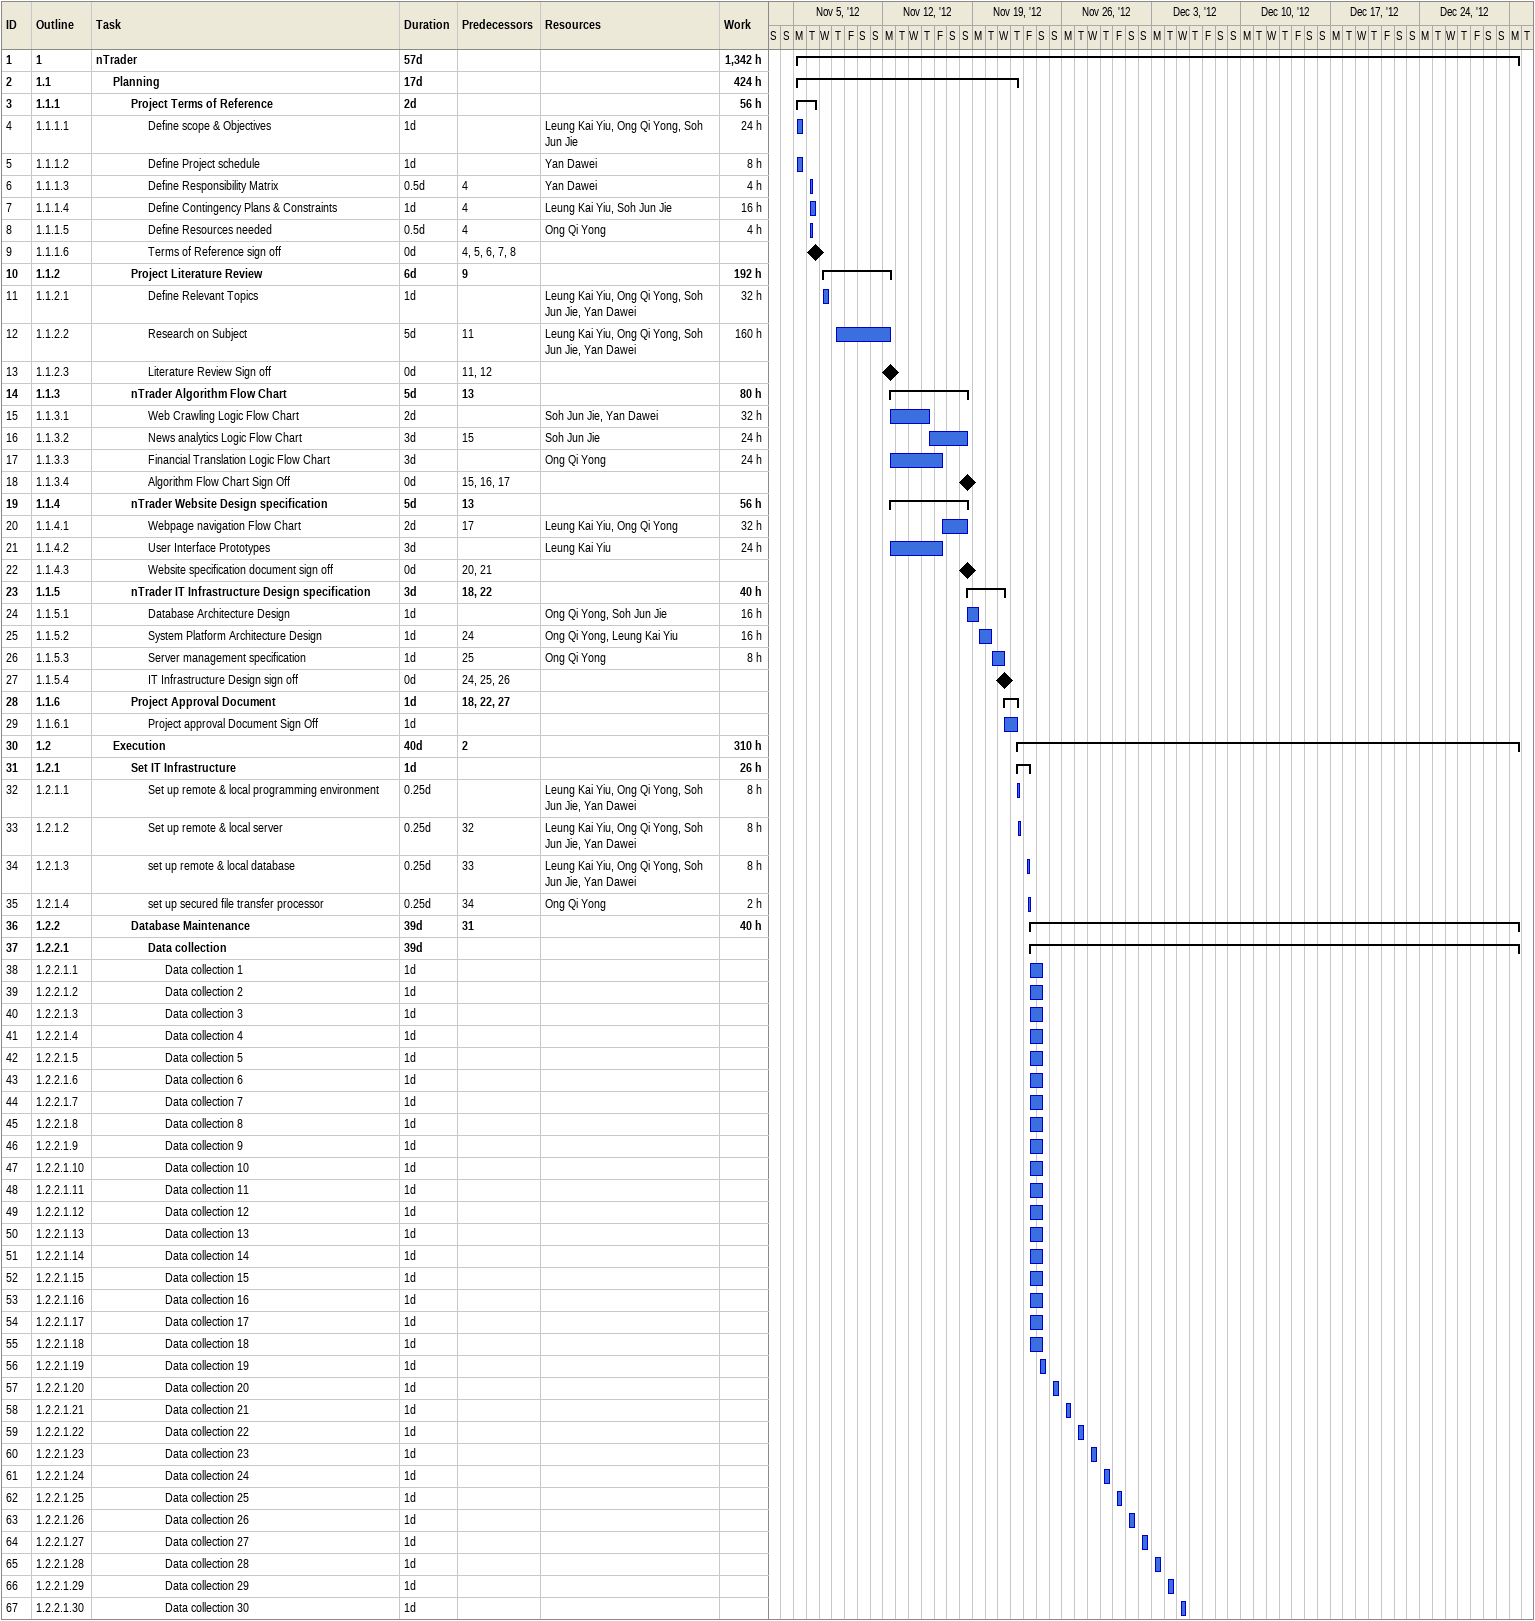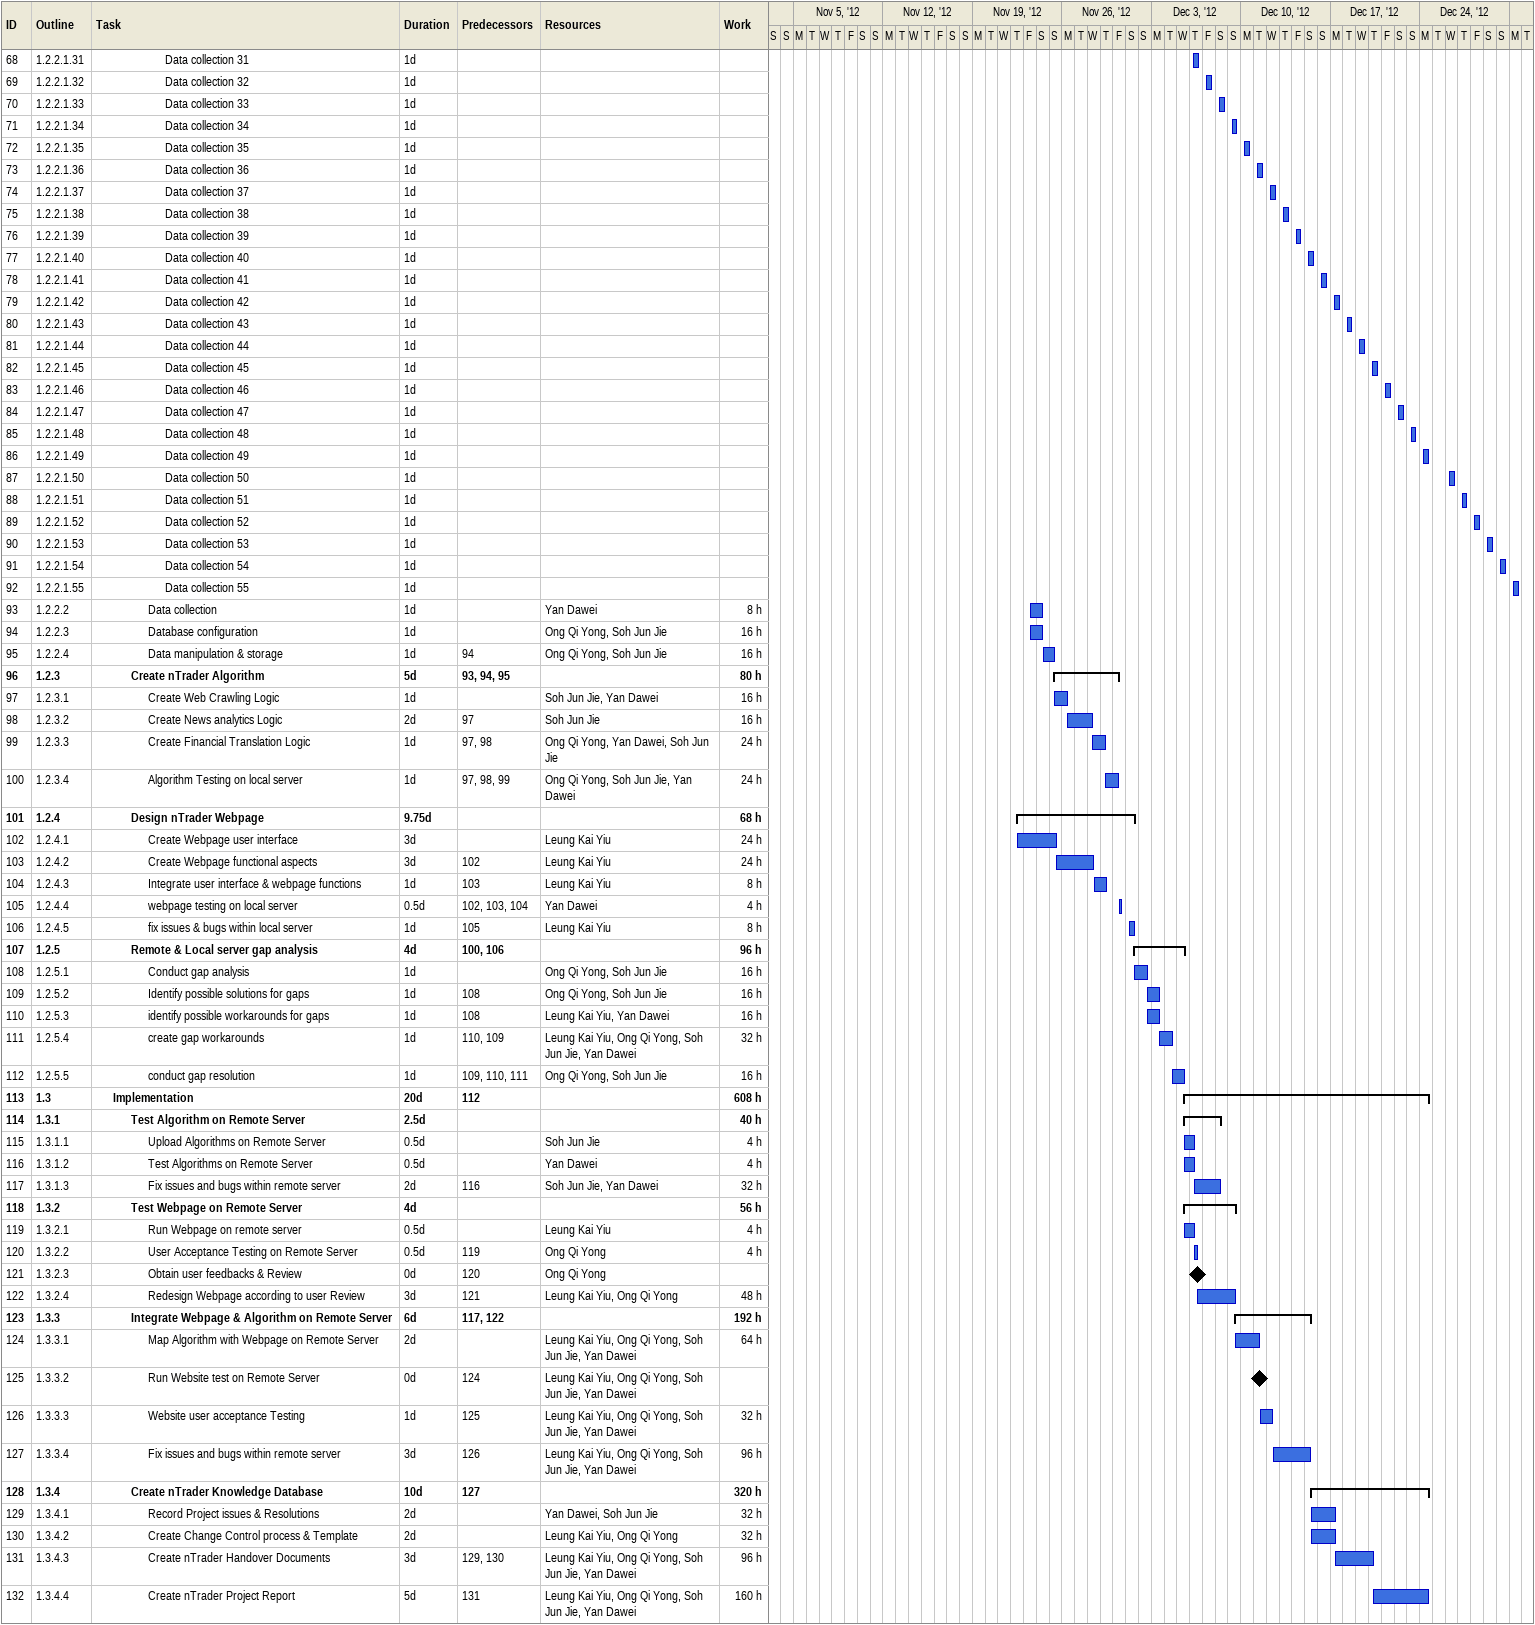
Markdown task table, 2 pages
| ID | WBS | Task | Duration | Start | Finish | Predecessors | Resources | Work (h) |
|---|---|---|---|---|---|---|---|---|
| 1 | 1 | **nTrader** | 57d | 2012-11-05 | 2012-12-31 |  |  | 1342 |
| 2 | 1.1 | **Planning** | 17d | 2012-11-05 | 2012-11-22 |  |  | 424 |
| 3 | 1.1.1 | **Project Terms of Reference** | 2d | 2012-11-05 | 2012-11-06 |  |  | 56 |
| 4 | 1.1.1.1 | Define scope & Objectives | 1d | 2012-11-05 | 2012-11-05 |  | Leung Kai Yiu, Ong Qi Yong, Soh Jun Jie | 24 |
| 5 | 1.1.1.2 | Define Project schedule | 1d | 2012-11-05 | 2012-11-05 |  | Yan Dawei | 8 |
| 6 | 1.1.1.3 | Define Responsibility Matrix | 0.5d | 2012-11-06 | 2012-11-06 | 4 | Yan Dawei | 4 |
| 7 | 1.1.1.4 | Define Contingency Plans & Constraints | 1d | 2012-11-06 | 2012-11-06 | 4 | Leung Kai Yiu, Soh Jun Jie | 16 |
| 8 | 1.1.1.5 | Define Resources needed | 0.5d | 2012-11-06 | 2012-11-06 | 4 | Ong Qi Yong | 4 |
| 9 | 1.1.1.6 | Terms of Reference sign off | 0d | 2012-11-06 | 2012-11-06 | 4, 5, 6, 7, 8 |  |  |
| 10 | 1.1.2 | **Project Literature Review** | 6d | 2012-11-07 | 2012-11-12 | 9 |  | 192 |
| 11 | 1.1.2.1 | Define Relevant Topics | 1d | 2012-11-07 | 2012-11-07 |  | Leung Kai Yiu, Ong Qi Yong, Soh Jun Jie, Yan Dawei | 32 |
| 12 | 1.1.2.2 | Research on Subject | 5d | 2012-11-08 | 2012-11-12 | 11 | Leung Kai Yiu, Ong Qi Yong, Soh Jun Jie, Yan Dawei | 160 |
| 13 | 1.1.2.3 | Literature Review Sign off | 0d | 2012-11-12 | 2012-11-12 | 11, 12 |  |  |
| 14 | 1.1.3 | **nTrader Algorithm Flow Chart** | 5d | 2012-11-12 | 2012-11-18 | 13 |  | 80 |
| 15 | 1.1.3.1 | Web Crawling Logic Flow Chart | 2d | 2012-11-12 | 2012-11-15 |  | Soh Jun Jie, Yan Dawei | 32 |
| 16 | 1.1.3.2 | News analytics Logic Flow Chart | 3d | 2012-11-15 | 2012-11-18 | 15 | Soh Jun Jie | 24 |
| 17 | 1.1.3.3 | Financial Translation Logic Flow Chart | 3d | 2012-11-12 | 2012-11-16 |  | Ong Qi Yong | 24 |
| 18 | 1.1.3.4 | Algorithm Flow Chart Sign Off | 0d | 2012-11-18 | 2012-11-18 | 15, 16, 17 |  |  |
| 19 | 1.1.4 | **nTrader Website Design specification** | 5d | 2012-11-12 | 2012-11-18 | 13 |  | 56 |
| 20 | 1.1.4.1 | Webpage navigation Flow Chart | 2d | 2012-11-16 | 2012-11-18 | 17 | Leung Kai Yiu, Ong Qi Yong | 32 |
| 21 | 1.1.4.2 | User Interface Prototypes | 3d | 2012-11-12 | 2012-11-16 |  | Leung Kai Yiu | 24 |
| 22 | 1.1.4.3 | Website specification document sign off | 0d | 2012-11-18 | 2012-11-18 | 20, 21 |  |  |
| 23 | 1.1.5 | **nTrader IT Infrastructure Design specification** | 3d | 2012-11-18 | 2012-11-21 | 18, 22 |  | 40 |
| 24 | 1.1.5.1 | Database Architecture Design | 1d | 2012-11-18 | 2012-11-19 |  | Ong Qi Yong, Soh Jun Jie | 16 |
| 25 | 1.1.5.2 | System Platform Architecture Design | 1d | 2012-11-19 | 2012-11-20 | 24 | Ong Qi Yong, Leung Kai Yiu | 16 |
| 26 | 1.1.5.3 | Server management specification | 1d | 2012-11-20 | 2012-11-21 | 25 | Ong Qi Yong | 8 |
| 27 | 1.1.5.4 | IT Infrastructure Design sign off | 0d | 2012-11-21 | 2012-11-21 | 24, 25, 26 |  |  |
| 28 | 1.1.6 | **Project Approval Document** | 1d | 2012-11-21 | 2012-11-22 | 18, 22, 27 |  |  |
| 29 | 1.1.6.1 | Project approval Document Sign Off | 1d | 2012-11-21 | 2012-11-22 |  |  |  |
| 30 | 1.2 | **Execution** | 40d | 2012-11-22 | 2012-12-31 | 2 |  | 310 |
| 31 | 1.2.1 | **Set IT Infrastructure** | 1d | 2012-11-22 | 2012-11-23 |  |  | 26 |
| 32 | 1.2.1.1 | Set up remote & local programming environment | 0.25d | 2012-11-22 | 2012-11-22 |  | Leung Kai Yiu, Ong Qi Yong, Soh Jun Jie, Yan Dawei | 8 |
| 33 | 1.2.1.2 | Set up remote & local server | 0.25d | 2012-11-22 | 2012-11-22 | 32 | Leung Kai Yiu, Ong Qi Yong, Soh Jun Jie, Yan Dawei | 8 |
| 34 | 1.2.1.3 | set up remote & local database | 0.25d | 2012-11-23 | 2012-11-23 | 33 | Leung Kai Yiu, Ong Qi Yong, Soh Jun Jie, Yan Dawei | 8 |
| 35 | 1.2.1.4 | set up secured file transfer processor | 0.25d | 2012-11-23 | 2012-11-23 | 34 | Ong Qi Yong | 2 |
| 36 | 1.2.2 | **Database Maintenance** | 39d | 2012-11-23 | 2012-12-31 | 31 |  | 40 |
| 37 | 1.2.2.1 | **Data collection** | 39d | 2012-11-23 | 2012-12-31 |  |  |  |
| 38 | 1.2.2.1.1 | Data collection 1 | 1d | 2012-11-23 | 2012-11-24 |  |  |  |
| 39 | 1.2.2.1.2 | Data collection 2 | 1d | 2012-11-23 | 2012-11-24 |  |  |  |
| 40 | 1.2.2.1.3 | Data collection 3 | 1d | 2012-11-23 | 2012-11-24 |  |  |  |
| 41 | 1.2.2.1.4 | Data collection 4 | 1d | 2012-11-23 | 2012-11-24 |  |  |  |
| 42 | 1.2.2.1.5 | Data collection 5 | 1d | 2012-11-23 | 2012-11-24 |  |  |  |
| 43 | 1.2.2.1.6 | Data collection 6 | 1d | 2012-11-23 | 2012-11-24 |  |  |  |
| 44 | 1.2.2.1.7 | Data collection 7 | 1d | 2012-11-23 | 2012-11-24 |  |  |  |
| 45 | 1.2.2.1.8 | Data collection 8 | 1d | 2012-11-23 | 2012-11-24 |  |  |  |
| 46 | 1.2.2.1.9 | Data collection 9 | 1d | 2012-11-23 | 2012-11-24 |  |  |  |
| 47 | 1.2.2.1.10 | Data collection 10 | 1d | 2012-11-23 | 2012-11-24 |  |  |  |
| 48 | 1.2.2.1.11 | Data collection 11 | 1d | 2012-11-23 | 2012-11-24 |  |  |  |
| 49 | 1.2.2.1.12 | Data collection 12 | 1d | 2012-11-23 | 2012-11-24 |  |  |  |
| 50 | 1.2.2.1.13 | Data collection 13 | 1d | 2012-11-23 | 2012-11-24 |  |  |  |
| 51 | 1.2.2.1.14 | Data collection 14 | 1d | 2012-11-23 | 2012-11-24 |  |  |  |
| 52 | 1.2.2.1.15 | Data collection 15 | 1d | 2012-11-23 | 2012-11-24 |  |  |  |
| 53 | 1.2.2.1.16 | Data collection 16 | 1d | 2012-11-23 | 2012-11-24 |  |  |  |
| 54 | 1.2.2.1.17 | Data collection 17 | 1d | 2012-11-23 | 2012-11-24 |  |  |  |
| 55 | 1.2.2.1.18 | Data collection 18 | 1d | 2012-11-23 | 2012-11-24 |  |  |  |
| 56 | 1.2.2.1.19 | Data collection 19 | 1d | 2012-11-24 | 2012-11-24 |  |  |  |
| 57 | 1.2.2.1.20 | Data collection 20 | 1d | 2012-11-25 | 2012-11-25 |  |  |  |
| 58 | 1.2.2.1.21 | Data collection 21 | 1d | 2012-11-26 | 2012-11-26 |  |  |  |
| 59 | 1.2.2.1.22 | Data collection 22 | 1d | 2012-11-27 | 2012-11-27 |  |  |  |
| 60 | 1.2.2.1.23 | Data collection 23 | 1d | 2012-11-28 | 2012-11-28 |  |  |  |
| 61 | 1.2.2.1.24 | Data collection 24 | 1d | 2012-11-29 | 2012-11-29 |  |  |  |
| 62 | 1.2.2.1.25 | Data collection 25 | 1d | 2012-11-30 | 2012-11-30 |  |  |  |
| 63 | 1.2.2.1.26 | Data collection 26 | 1d | 2012-12-01 | 2012-12-01 |  |  |  |
| 64 | 1.2.2.1.27 | Data collection 27 | 1d | 2012-12-02 | 2012-12-02 |  |  |  |
| 65 | 1.2.2.1.28 | Data collection 28 | 1d | 2012-12-03 | 2012-12-03 |  |  |  |
| 66 | 1.2.2.1.29 | Data collection 29 | 1d | 2012-12-04 | 2012-12-04 |  |  |  |
| 67 | 1.2.2.1.30 | Data collection 30 | 1d | 2012-12-05 | 2012-12-05 |  |  |  |
| 68 | 1.2.2.1.31 | Data collection 31 | 1d | 2012-12-06 | 2012-12-06 |  |  |  |
| 69 | 1.2.2.1.32 | Data collection 32 | 1d | 2012-12-07 | 2012-12-07 |  |  |  |
| 70 | 1.2.2.1.33 | Data collection 33 | 1d | 2012-12-08 | 2012-12-08 |  |  |  |
| 71 | 1.2.2.1.34 | Data collection 34 | 1d | 2012-12-09 | 2012-12-09 |  |  |  |
| 72 | 1.2.2.1.35 | Data collection 35 | 1d | 2012-12-10 | 2012-12-10 |  |  |  |
| 73 | 1.2.2.1.36 | Data collection 36 | 1d | 2012-12-11 | 2012-12-11 |  |  |  |
| 74 | 1.2.2.1.37 | Data collection 37 | 1d | 2012-12-12 | 2012-12-12 |  |  |  |
| 75 | 1.2.2.1.38 | Data collection 38 | 1d | 2012-12-13 | 2012-12-13 |  |  |  |
| 76 | 1.2.2.1.39 | Data collection 39 | 1d | 2012-12-14 | 2012-12-14 |  |  |  |
| 77 | 1.2.2.1.40 | Data collection 40 | 1d | 2012-12-15 | 2012-12-15 |  |  |  |
| 78 | 1.2.2.1.41 | Data collection 41 | 1d | 2012-12-16 | 2012-12-16 |  |  |  |
| 79 | 1.2.2.1.42 | Data collection 42 | 1d | 2012-12-17 | 2012-12-17 |  |  |  |
| 80 | 1.2.2.1.43 | Data collection 43 | 1d | 2012-12-18 | 2012-12-18 |  |  |  |
| 81 | 1.2.2.1.44 | Data collection 44 | 1d | 2012-12-19 | 2012-12-19 |  |  |  |
| 82 | 1.2.2.1.45 | Data collection 45 | 1d | 2012-12-20 | 2012-12-20 |  |  |  |
| 83 | 1.2.2.1.46 | Data collection 46 | 1d | 2012-12-21 | 2012-12-21 |  |  |  |
| 84 | 1.2.2.1.47 | Data collection 47 | 1d | 2012-12-22 | 2012-12-22 |  |  |  |
| 85 | 1.2.2.1.48 | Data collection 48 | 1d | 2012-12-23 | 2012-12-23 |  |  |  |
| 86 | 1.2.2.1.49 | Data collection 49 | 1d | 2012-12-24 | 2012-12-24 |  |  |  |
| 87 | 1.2.2.1.50 | Data collection 50 | 1d | 2012-12-26 | 2012-12-26 |  |  |  |
| 88 | 1.2.2.1.51 | Data collection 51 | 1d | 2012-12-27 | 2012-12-27 |  |  |  |
| 89 | 1.2.2.1.52 | Data collection 52 | 1d | 2012-12-28 | 2012-12-28 |  |  |  |
| 90 | 1.2.2.1.53 | Data collection 53 | 1d | 2012-12-29 | 2012-12-29 |  |  |  |
| 91 | 1.2.2.1.54 | Data collection 54 | 1d | 2012-12-30 | 2012-12-30 |  |  |  |
| 92 | 1.2.2.1.55 | Data collection 55 | 1d | 2012-12-31 | 2012-12-31 |  |  |  |
| 93 | 1.2.2.2 | Data collection | 1d | 2012-11-23 | 2012-11-24 |  | Yan Dawei | 8 |
| 94 | 1.2.2.3 | Database configuration | 1d | 2012-11-23 | 2012-11-24 |  | Ong Qi Yong, Soh Jun Jie | 16 |
| 95 | 1.2.2.4 | Data manipulation & storage | 1d | 2012-11-24 | 2012-11-25 | 94 | Ong Qi Yong, Soh Jun Jie | 16 |
| 96 | 1.2.3 | **Create nTrader Algorithm** | 5d | 2012-11-25 | 2012-11-30 | 93, 94, 95 |  | 80 |
| 97 | 1.2.3.1 | Create Web Crawling Logic | 1d | 2012-11-25 | 2012-11-26 |  | Soh Jun Jie, Yan Dawei | 16 |
| 98 | 1.2.3.2 | Create News analytics Logic | 2d | 2012-11-26 | 2012-11-28 | 97 | Soh Jun Jie | 16 |
| 99 | 1.2.3.3 | Create Financial Translation Logic | 1d | 2012-11-28 | 2012-11-29 | 97, 98 | Ong Qi Yong, Yan Dawei, Soh Jun Jie | 24 |
| 100 | 1.2.3.4 | Algorithm Testing on local server | 1d | 2012-11-29 | 2012-11-30 | 97, 98, 99 | Ong Qi Yong, Soh Jun Jie, Yan Dawei | 24 |
| 101 | 1.2.4 | **Design nTrader Webpage** | 9.75d | 2012-11-22 | 2012-12-01 |  |  | 68 |
| 102 | 1.2.4.1 | Create Webpage user interface | 3d | 2012-11-22 | 2012-11-25 |  | Leung Kai Yiu | 24 |
| 103 | 1.2.4.2 | Create Webpage functional aspects | 3d | 2012-11-25 | 2012-11-28 | 102 | Leung Kai Yiu | 24 |
| 104 | 1.2.4.3 | Integrate user interface & webpage functions | 1d | 2012-11-28 | 2012-11-29 | 103 | Leung Kai Yiu | 8 |
| 105 | 1.2.4.4 | webpage testing on local server | 0.5d | 2012-11-30 | 2012-11-30 | 102, 103, 104 | Yan Dawei | 4 |
| 106 | 1.2.4.5 | fix issues & bugs within local server | 1d | 2012-12-01 | 2012-12-01 | 105 | Leung Kai Yiu | 8 |
| 107 | 1.2.5 | **Remote & Local server gap analysis** | 4d | 2012-12-01 | 2012-12-05 | 100, 106 |  | 96 |
| 108 | 1.2.5.1 | Conduct gap analysis | 1d | 2012-12-01 | 2012-12-02 |  | Ong Qi Yong, Soh Jun Jie | 16 |
| 109 | 1.2.5.2 | Identify possible solutions for gaps | 1d | 2012-12-02 | 2012-12-03 | 108 | Ong Qi Yong, Soh Jun Jie | 16 |
| 110 | 1.2.5.3 | identify possible workarounds for gaps | 1d | 2012-12-02 | 2012-12-03 | 108 | Leung Kai Yiu, Yan Dawei | 16 |
| 111 | 1.2.5.4 | create gap workarounds | 1d | 2012-12-03 | 2012-12-04 | 110, 109 | Leung Kai Yiu, Ong Qi Yong, Soh Jun Jie, Yan Dawei | 32 |
| 112 | 1.2.5.5 | conduct gap resolution | 1d | 2012-12-04 | 2012-12-05 | 109, 110, 111 | Ong Qi Yong, Soh Jun Jie | 16 |
| 113 | 1.3 | **Implementation** | 20d | 2012-12-05 | 2012-12-24 | 112 |  | 608 |
| 114 | 1.3.1 | **Test Algorithm on Remote Server** | 2.5d | 2012-12-05 | 2012-12-08 |  |  | 40 |
| 115 | 1.3.1.1 | Upload Algorithms on Remote Server | 0.5d | 2012-12-05 | 2012-12-06 |  | Soh Jun Jie | 4 |
| 116 | 1.3.1.2 | Test Algorithms on Remote Server | 0.5d | 2012-12-05 | 2012-12-06 |  | Yan Dawei | 4 |
| 117 | 1.3.1.3 | Fix issues and bugs within remote server | 2d | 2012-12-06 | 2012-12-08 | 116 | Soh Jun Jie, Yan Dawei | 32 |
| 118 | 1.3.2 | **Test Webpage on Remote Server** | 4d | 2012-12-05 | 2012-12-09 |  |  | 56 |
| 119 | 1.3.2.1 | Run Webpage on remote server | 0.5d | 2012-12-05 | 2012-12-06 |  | Leung Kai Yiu | 4 |
| 120 | 1.3.2.2 | User Acceptance Testing on Remote Server | 0.5d | 2012-12-06 | 2012-12-06 | 119 | Ong Qi Yong | 4 |
| 121 | 1.3.2.3 | Obtain user feedbacks & Review | 0d | 2012-12-06 | 2012-12-06 | 120 | Ong Qi Yong |  |
| 122 | 1.3.2.4 | Redesign Webpage according to user Review | 3d | 2012-12-06 | 2012-12-09 | 121 | Leung Kai Yiu, Ong Qi Yong | 48 |
| 123 | 1.3.3 | **Integrate Webpage & Algorithm on Remote Server** | 6d | 2012-12-09 | 2012-12-15 | 117, 122 |  | 192 |
| 124 | 1.3.3.1 | Map Algorithm with Webpage on Remote Server | 2d | 2012-12-09 | 2012-12-11 |  | Leung Kai Yiu, Ong Qi Yong, Soh Jun Jie, Yan Dawei | 64 |
| 125 | 1.3.3.2 | Run Website test on Remote Server | 0d | 2012-12-11 | 2012-12-11 | 124 | Leung Kai Yiu, Ong Qi Yong, Soh Jun Jie, Yan Dawei |  |
| 126 | 1.3.3.3 | Website user acceptance Testing | 1d | 2012-12-11 | 2012-12-12 | 125 | Leung Kai Yiu, Ong Qi Yong, Soh Jun Jie, Yan Dawei | 32 |
| 127 | 1.3.3.4 | Fix issues and bugs within remote server | 3d | 2012-12-12 | 2012-12-15 | 126 | Leung Kai Yiu, Ong Qi Yong, Soh Jun Jie, Yan Dawei | 96 |
| 128 | 1.3.4 | **Create nTrader Knowledge Database** | 10d | 2012-12-15 | 2012-12-24 | 127 |  | 320 |
| 129 | 1.3.4.1 | Record Project issues & Resolutions | 2d | 2012-12-15 | 2012-12-17 |  | Yan Dawei, Soh Jun Jie | 32 |
| 130 | 1.3.4.2 | Create Change Control process & Template | 2d | 2012-12-15 | 2012-12-17 |  | Leung Kai Yiu, Ong Qi Yong | 32 |
| 131 | 1.3.4.3 | Create nTrader Handover Documents | 3d | 2012-12-17 | 2012-12-20 | 129, 130 | Leung Kai Yiu, Ong Qi Yong, Soh Jun Jie, Yan Dawei | 96 |
| 132 | 1.3.4.4 | Create nTrader Project Report | 5d | 2012-12-20 | 2012-12-24 | 131 | Leung Kai Yiu, Ong Qi Yong, Soh Jun Jie, Yan Dawei | 160 |
